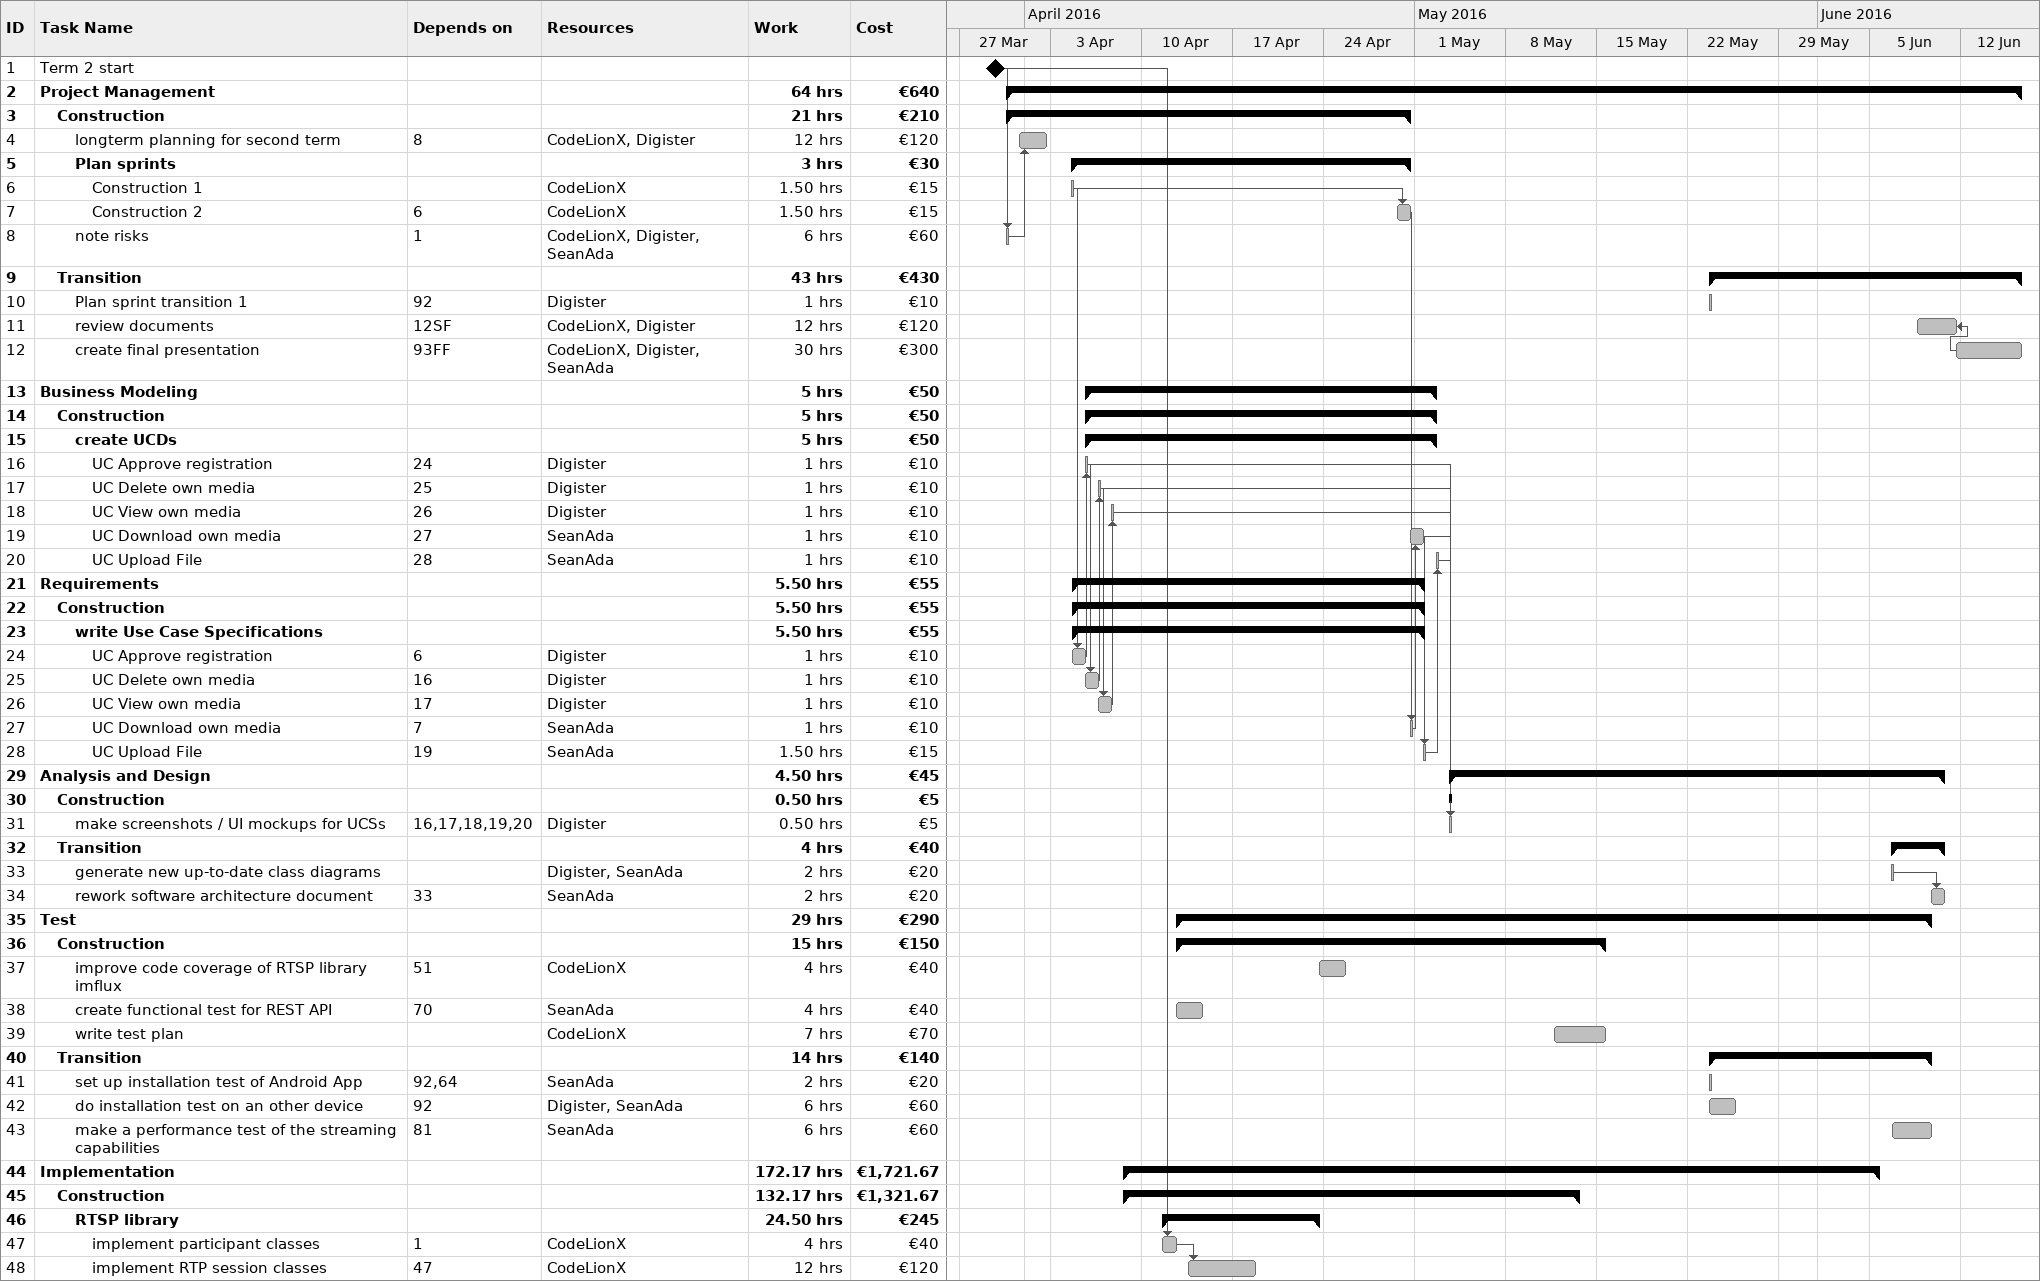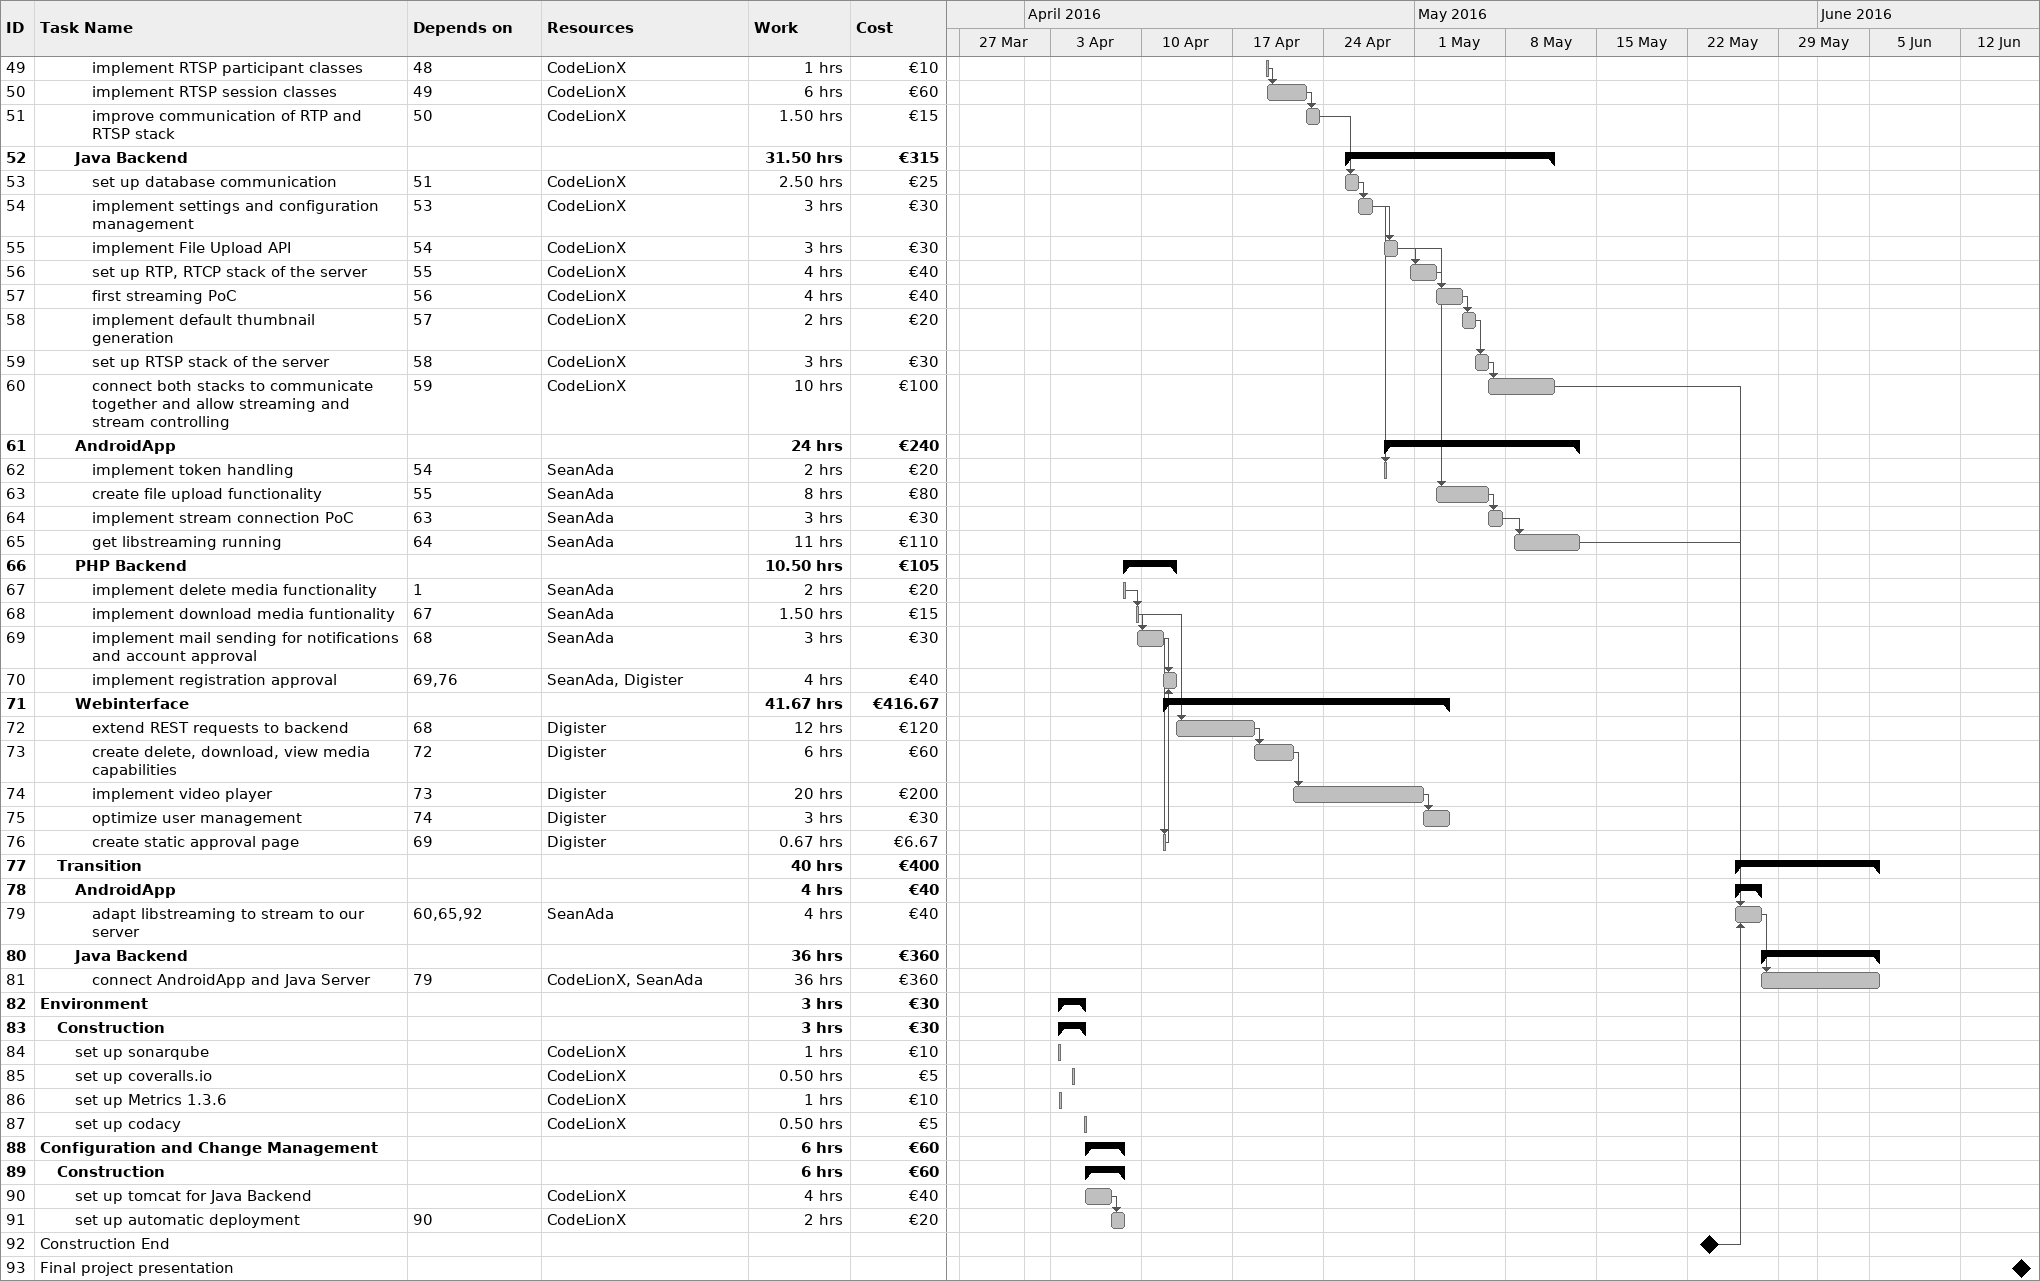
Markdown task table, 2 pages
| ID | Level | Task | Start | Finish | Predecessors | Resources | Work (h) | Cost (€) |
|---|---|---|---|---|---|---|---|---|
| 1 | 1 | Term 2 start (milestone) | 2016-03-29 | 2016-03-29 |  |  |  |  |
| 2 | 1 | **Project Management** | 2016-03-30 | 2016-06-16 |  |  | 64 | 640 |
| 3 | 2 | **Construction** | 2016-03-30 | 2016-04-30 |  |  | 21 | 210 |
| 4 | 3 | longterm planning for second term | 2016-03-31 | 2016-04-02 | 8 | CodeLionX, Digister | 12 | 120 |
| 5 | 3 | **Plan sprints** | 2016-04-04 | 2016-04-30 |  |  | 3 | 30 |
| 6 | 4 | Construction 1 | 2016-04-04 | 2016-04-04 |  | CodeLionX | 1.50 | 15 |
| 7 | 4 | Construction 2 | 2016-04-29 | 2016-04-30 | 6 | CodeLionX | 1.50 | 15 |
| 8 | 3 | note risks | 2016-03-30 | 2016-03-30 | 1 | CodeLionX, Digister, SeanAda | 6 | 60 |
| 9 | 2 | **Transition** | 2016-05-23 | 2016-06-16 |  |  | 43 | 430 |
| 10 | 3 | Plan sprint transition 1 | 2016-05-23 | 2016-05-23 | 92 | Digister | 1 | 10 |
| 11 | 3 | review documents | 2016-06-08 | 2016-06-11 | 12SF | CodeLionX, Digister | 12 | 120 |
| 12 | 3 | create final presentation | 2016-06-11 | 2016-06-16 | 93FF | CodeLionX, Digister, SeanAda | 30 | 300 |
| 13 | 1 | **Business Modeling** | 2016-04-05 | 2016-05-02 |  |  | 5 | 50 |
| 14 | 2 | **Construction** | 2016-04-05 | 2016-05-02 |  |  | 5 | 50 |
| 15 | 3 | **create UCDs** | 2016-04-05 | 2016-05-02 |  |  | 5 | 50 |
| 16 | 4 | UC Approve registration | 2016-04-05 | 2016-04-05 | 24 | Digister | 1 | 10 |
| 17 | 4 | UC Delete own media | 2016-04-06 | 2016-04-06 | 25 | Digister | 1 | 10 |
| 18 | 4 | UC View own media | 2016-04-07 | 2016-04-07 | 26 | Digister | 1 | 10 |
| 19 | 4 | UC Download own media | 2016-04-30 | 2016-05-01 | 27 | SeanAda | 1 | 10 |
| 20 | 4 | UC Upload File | 2016-05-02 | 2016-05-02 | 28 | SeanAda | 1 | 10 |
| 21 | 1 | **Requirements** | 2016-04-04 | 2016-05-01 |  |  | 5.50 | 55 |
| 22 | 2 | **Construction** | 2016-04-04 | 2016-05-01 |  |  | 5.50 | 55 |
| 23 | 3 | **write Use Case Specifications** | 2016-04-04 | 2016-05-01 |  |  | 5.50 | 55 |
| 24 | 4 | UC Approve registration | 2016-04-04 | 2016-04-05 | 6 | Digister | 1 | 10 |
| 25 | 4 | UC Delete own media | 2016-04-05 | 2016-04-06 | 16 | Digister | 1 | 10 |
| 26 | 4 | UC View own media | 2016-04-06 | 2016-04-07 | 17 | Digister | 1 | 10 |
| 27 | 4 | UC Download own media | 2016-04-30 | 2016-04-30 | 7 | SeanAda | 1 | 10 |
| 28 | 4 | UC Upload File | 2016-05-01 | 2016-05-01 | 19 | SeanAda | 1.50 | 15 |
| 29 | 1 | **Analysis and Design** | 2016-05-03 | 2016-06-10 |  |  | 4.50 | 45 |
| 30 | 2 | **Construction** | 2016-05-03 | 2016-05-03 |  |  | 0.50 | 5 |
| 31 | 3 | make screenshots / UI mockups for UCSs | 2016-05-03 | 2016-05-03 | 16, 17, 18, 19, 20 | Digister | 0.50 | 5 |
| 32 | 2 | **Transition** | 2016-06-06 | 2016-06-10 |  |  | 4 | 40 |
| 33 | 3 | generate new up-to-date class diagrams | 2016-06-06 | 2016-06-06 |  | Digister, SeanAda | 2 | 20 |
| 34 | 3 | rework software architecture document | 2016-06-09 | 2016-06-10 | 33 | SeanAda | 2 | 20 |
| 35 | 1 | **Test** | 2016-04-12 | 2016-06-09 |  |  | 29 | 290 |
| 36 | 2 | **Construction** | 2016-04-12 | 2016-05-15 |  |  | 15 | 150 |
| 37 | 3 | improve code coverage of RTSP library imflux | 2016-04-23 | 2016-04-25 | 51 | CodeLionX | 4 | 40 |
| 38 | 3 | create functional test for REST API | 2016-04-12 | 2016-04-14 | 70 | SeanAda | 4 | 40 |
| 39 | 3 | write test plan | 2016-05-11 | 2016-05-15 |  | CodeLionX | 7 | 70 |
| 40 | 2 | **Transition** | 2016-05-23 | 2016-06-09 |  |  | 14 | 140 |
| 41 | 3 | set up installation test of Android App | 2016-05-23 | 2016-05-23 | 92, 64 | SeanAda | 2 | 20 |
| 42 | 3 | do installation test on an other device | 2016-05-23 | 2016-05-25 | 92 | Digister, SeanAda | 6 | 60 |
| 43 | 3 | make a performance test of the streaming capabilities | 2016-06-06 | 2016-06-09 | 81 | SeanAda | 6 | 60 |
| 44 | 1 | **Implementation** | 2016-04-08 | 2016-06-05 |  |  | 172.17 | 1721.67 |
| 45 | 2 | **Construction** | 2016-04-08 | 2016-05-13 |  |  | 132.17 | 1321.67 |
| 46 | 3 | **RTSP library** | 2016-04-11 | 2016-04-23 |  |  | 24.50 | 245 |
| 47 | 4 | implement participant classes | 2016-04-11 | 2016-04-12 | 1 | CodeLionX | 4 | 40 |
| 48 | 4 | implement RTP session classes | 2016-04-13 | 2016-04-18 | 47 | CodeLionX | 12 | 120 |
| 49 | 4 | implement RTSP participant classes | 2016-04-19 | 2016-04-19 | 48 | CodeLionX | 1 | 10 |
| 50 | 4 | implement RTSP session classes | 2016-04-19 | 2016-04-22 | 49 | CodeLionX | 6 | 60 |
| 51 | 4 | improve communication of RTP and RTSP stack | 2016-04-22 | 2016-04-23 | 50 | CodeLionX | 1.50 | 15 |
| 52 | 3 | **Java Backend** | 2016-04-25 | 2016-05-11 |  |  | 31.50 | 315 |
| 53 | 4 | set up database communication | 2016-04-25 | 2016-04-26 | 51 | CodeLionX | 2.50 | 25 |
| 54 | 4 | implement settings and configuration management | 2016-04-26 | 2016-04-27 | 53 | CodeLionX | 3 | 30 |
| 55 | 4 | implement File Upload API | 2016-04-28 | 2016-04-29 | 54 | CodeLionX | 3 | 30 |
| 56 | 4 | set up RTP, RTCP stack of the server | 2016-04-30 | 2016-05-02 | 55 | CodeLionX | 4 | 40 |
| 57 | 4 | first streaming PoC | 2016-05-02 | 2016-05-04 | 56 | CodeLionX | 4 | 40 |
| 58 | 4 | implement default thumbnail generation | 2016-05-04 | 2016-05-05 | 57 | CodeLionX | 2 | 20 |
| 59 | 4 | set up RTSP stack of the server | 2016-05-05 | 2016-05-06 | 58 | CodeLionX | 3 | 30 |
| 60 | 4 | connect both stacks to communicate together and allow streaming and stream controlling | 2016-05-06 | 2016-05-11 | 59 | CodeLionX | 10 | 100 |
| 61 | 3 | **AndroidApp** | 2016-04-28 | 2016-05-13 |  |  | 24 | 240 |
| 62 | 4 | implement token handling | 2016-04-28 | 2016-04-28 | 54 | SeanAda | 2 | 20 |
| 63 | 4 | create file upload functionality | 2016-05-02 | 2016-05-06 | 55 | SeanAda | 8 | 80 |
| 64 | 4 | implement stream connection PoC | 2016-05-06 | 2016-05-07 | 63 | SeanAda | 3 | 30 |
| 65 | 4 | get libstreaming running | 2016-05-08 | 2016-05-13 | 64 | SeanAda | 11 | 110 |
| 66 | 3 | **PHP Backend** | 2016-04-08 | 2016-04-12 |  |  | 10.50 | 105 |
| 67 | 4 | implement delete media functionality | 2016-04-08 | 2016-04-08 | 1 | SeanAda | 2 | 20 |
| 68 | 4 | implement download media funtionality | 2016-04-09 | 2016-04-09 | 67 | SeanAda | 1.50 | 15 |
| 69 | 4 | implement mail sending for notifications and account approval | 2016-04-09 | 2016-04-11 | 68 | SeanAda | 3 | 30 |
| 70 | 4 | implement registration approval | 2016-04-11 | 2016-04-12 | 69, 76 | SeanAda, Digister | 4 | 40 |
| 71 | 3 | **Webinterface** | 2016-04-11 | 2016-05-03 |  |  | 41.67 | 416.67 |
| 72 | 4 | extend REST requests to backend | 2016-04-12 | 2016-04-18 | 68 | Digister | 12 | 120 |
| 73 | 4 | create delete, download, view media capabilities | 2016-04-18 | 2016-04-21 | 72 | Digister | 6 | 60 |
| 74 | 4 | implement video player | 2016-04-21 | 2016-05-01 | 73 | Digister | 20 | 200 |
| 75 | 4 | optimize user management | 2016-05-01 | 2016-05-03 | 74 | Digister | 3 | 30 |
| 76 | 4 | create static approval page | 2016-04-11 | 2016-04-11 | 69 | Digister | 0.67 | 6.67 |
| 77 | 2 | **Transition** | 2016-05-25 | 2016-06-05 |  |  | 40 | 400 |
| 78 | 3 | **AndroidApp** | 2016-05-25 | 2016-05-27 |  |  | 4 | 40 |
| 79 | 4 | adapt libstreaming to stream to our server | 2016-05-25 | 2016-05-27 | 60, 65, 92 | SeanAda | 4 | 40 |
| 80 | 3 | **Java Backend** | 2016-05-27 | 2016-06-05 |  |  | 36 | 360 |
| 81 | 4 | connect AndroidApp and Java Server | 2016-05-27 | 2016-06-05 | 79 | CodeLionX, SeanAda | 36 | 360 |
| 82 | 1 | **Environment** | 2016-04-03 | 2016-04-05 |  |  | 3 | 30 |
| 83 | 2 | **Construction** | 2016-04-03 | 2016-04-05 |  |  | 3 | 30 |
| 84 | 3 | set up sonarqube | 2016-04-03 | 2016-04-03 |  | CodeLionX | 1 | 10 |
| 85 | 3 | set up coveralls.io | 2016-04-04 | 2016-04-04 |  | CodeLionX | 0.50 | 5 |
| 86 | 3 | set up Metrics 1.3.6 | 2016-04-03 | 2016-04-03 |  | CodeLionX | 1 | 10 |
| 87 | 3 | set up codacy | 2016-04-05 | 2016-04-05 |  | CodeLionX | 0.50 | 5 |
| 88 | 1 | **Configuration and Change Management** | 2016-04-05 | 2016-04-08 |  |  | 6 | 60 |
| 89 | 2 | **Construction** | 2016-04-05 | 2016-04-08 |  |  | 6 | 60 |
| 90 | 3 | set up tomcat for Java Backend | 2016-04-05 | 2016-04-07 |  | CodeLionX | 4 | 40 |
| 91 | 3 | set up automatic deployment | 2016-04-07 | 2016-04-08 | 90 | CodeLionX | 2 | 20 |
| 92 | 1 | Construction End (milestone) | 2016-05-23 | 2016-05-23 |  |  |  |  |
| 93 | 1 | Final project presentation (milestone) | 2016-06-16 | 2016-06-16 |  |  |  |  |
